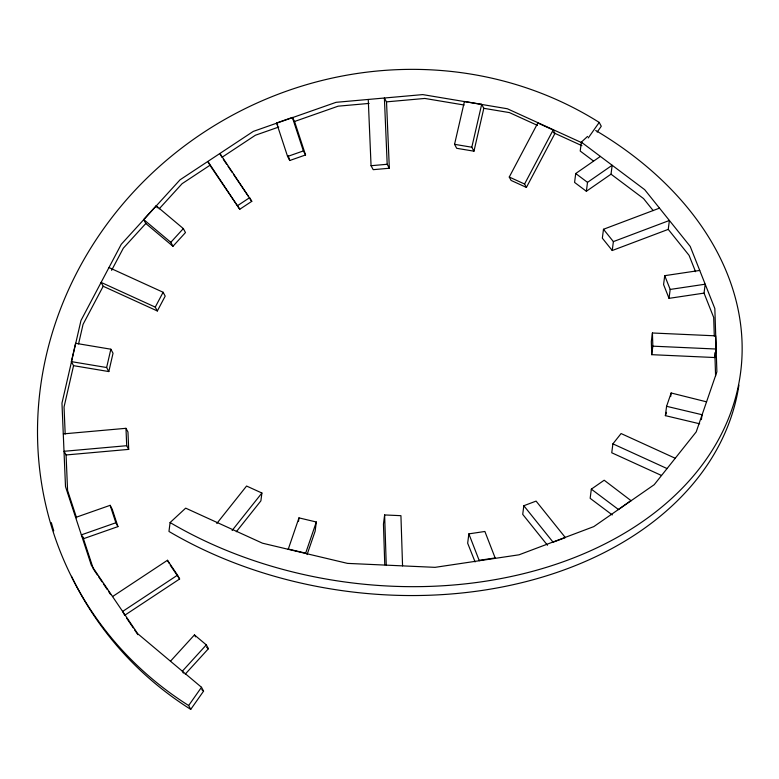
<?xml version="1.0" encoding="UTF-8"?>
<svg xmlns="http://www.w3.org/2000/svg" width="779" height="779" viewBox="0 0 779 779"><rect width="100%" height="100%" fill="white"/><g stroke="black" fill="none" stroke-linecap="round" stroke-linejoin="round"><path stroke-width="1.17" d="M587.551 136.413L581.358 142.148L644.681 189.667L690.213 246.427L714.84 308.552L716.884 371.797L696.222 431.878L654.233 484.674L593.812 526.604L519.048 554.804L435.052 567.346L347.541 563.392L262.484 543.197L185.675 508.142L170.104 522.543L168.965 531.453A361.183 258.482 7.3 0 0 738.911 385.167M216.796 523.488L246.573 486.038L261.9 493.029L260.887 500.858L236.319 531.755M288.22 549.312L298.97 517.879L316.323 521.998L315.144 531.171L307.101 554.541M298.532 521.317L298.97 517.879M305.563 553.421L316.323 521.998M402.558 565.875L400.932 515.679L384.631 514.948L383.453 524.121L384.768 564.756M495.308 558.348L484.879 531.473L468.861 533.868L467.663 543.206L475.093 561.932M479.289 560.744L468.861 533.868M523.829 505.727L553.1 542.213L565.359 537.588L536.088 501.101L523.829 505.727L522.719 514.364L547.481 545.242M600.375 156.413L575.72 173.522L574.581 182.422L586.373 191.274L611.018 174.175L612.167 165.265L587.512 182.364L586.373 191.274M581.358 142.148L580.209 151.048L593.52 161.039M659.501 208.139L603.482 229.269L602.342 238.179L612.236 250.507L668.246 229.377L669.395 220.476L613.375 241.607L612.236 250.507M631.107 500.722L604.183 480.224L591.329 489.144L590.151 498.326L612.284 514.938M675.227 458.256L621.087 433.552L612.898 443.855L611.749 452.774L661.478 475.463M618.244 509.641L631.136 500.449M652.422 332.993L651.322 341.494L651.75 354.679L714.995 357.542L716.086 349.031L715.658 335.846L652.422 332.993L652.841 346.168L651.75 354.679M699.727 270.44L664.721 275.669L663.581 284.569L669.034 298.347L704.041 293.118L705.19 284.208L670.183 289.437L669.034 298.347M699.649 423.786L665.373 415.645L666.581 406.307L671.157 392.986L706.553 401.837M670.709 396.492L671.157 392.986M701.402 419.608L702.025 414.72L666.581 406.307M71.376 361.631L75.582 343.305L110.852 349.206L113.033 353.247L108.817 371.564L73.557 365.672L71.376 361.631L106.635 367.522L108.817 371.564M73.557 365.672L64.044 406.989L65.193 434.039M78.562 343.899L83.061 324.346L103.188 286.263L101.114 282.407L155.255 307.121L157.339 310.977L165.197 296.117L163.113 292.261L108.963 267.548M106.635 367.522L110.852 349.206M454.556 144.329L464.42 101.465L481.675 104.347L483.817 108.32L473.963 151.184L456.698 148.302L454.556 144.329L471.811 147.221L473.963 151.184M471.811 147.221L481.675 104.347M665.373 415.645L666.522 412.315M111.601 270.352L123.325 248.18L145.819 223.495L143.677 219.522L156.19 205.792L183.328 228.598L185.47 232.57L172.967 246.291L145.819 223.495M155.255 307.121L163.113 292.261M509.262 177.037L537.822 123.004L553.148 130.005L554.969 133.384L526.409 187.418L511.082 180.426L509.262 177.037L524.579 184.029L526.409 187.418M524.579 184.029L553.148 130.005M201.498 687.282L203.582 691.139L190.738 709.377L188.654 705.521L201.498 687.282L137.727 633.707L91.347 565.272L65.504 486.622L61.969 403.142L80.977 320.49L121.242 244.324L180.017 179.832L253.292 131.398L336.07 102.322L422.724 94.6L507.333 108.748L581.952 142.791M588.252 137.961L599.207 122.41L601.281 126.266L597.172 132.099M232.113 530.48L261.9 493.029M159.15 208.869L182.101 183.678L209.94 165.275L207.925 161.535L239.766 209.269L251.783 201.323L219.951 153.59L221.966 157.329L255.366 135.244L278.775 127.026M172.967 246.291L170.815 242.327L183.328 228.598M170.474 661.215L194.448 634.914L206.318 644.885L208.402 648.741L185.227 674.166M206.318 644.885L182.354 671.196L183.386 673.124M237.751 205.539L249.767 197.593M112.556 596.568L167.456 560.276L177.534 575.145L179.618 578.992L124.708 615.283L122.634 611.437L177.534 575.145M276.584 122.985L292.368 117.444L294.55 121.485L305.553 154.963L289.769 160.503L287.587 156.462L276.584 122.985L277.733 125.107M294.55 121.485L338.154 106.178L369.139 103.412M287.587 156.462L303.372 150.922L305.553 154.963M75.631 517.441L110.131 505.328L112.205 509.174L117.941 526.614L83.441 538.727L81.357 534.871L115.857 522.758L117.941 526.614M479.348 560.305L495.356 557.91M386.472 101.864L424.808 98.446L464.177 105.029M371.057 165.713L387.192 164.272L389.334 168.245L373.199 169.676L371.057 165.713L368.253 99.459M63.352 433.893L125.974 428.314L127.96 431.985L128.701 449.386L66.079 454.965L64.092 451.294L126.714 445.705L128.701 449.386M652.841 346.168L716.086 349.031M483.817 108.32L509.417 112.595L537.491 125.409M288.249 549.039L305.602 553.158M553.265 132.605L581.913 145.683M612.898 443.855L667.038 468.559M103.188 286.263L157.339 310.977M611.018 174.175L643.542 198.577L653.172 210.583M575.72 173.522L587.512 182.364M591.329 489.144L618.283 509.378M143.677 219.522L170.815 242.327M206.571 647.203L208.402 648.741M201.761 689.6L203.582 691.139M668.246 229.377L689.064 255.337L695.559 271.705M603.482 229.269L613.375 241.607M223.32 159.325L226.708 164.33M228.062 166.326L232.132 172.325M233.486 174.33L248.394 196.327M249.747 198.324L251.783 201.323M209.94 165.275L239.766 209.269M170.212 565.116L179.618 578.992M94.084 570.101L97.404 574.99M98.729 576.947L102.039 581.835M103.364 583.792L107.346 589.654M108.67 591.612L110.657 594.552M126.685 618.195L133.248 627.874M134.563 629.812L137.844 634.661M156.19 205.792L157.29 207.837M167.456 560.276L169.014 563.159M194.448 634.914L195.49 636.832M704.041 293.118L713.691 317.452L714.304 336.168M664.721 275.669L670.183 289.437M292.368 117.444L303.372 150.922M288.249 155.888L289.769 160.503M110.131 505.328L115.857 522.758M76.585 517.869L67.578 490.478L66.079 454.965M82.72 536.546L93.422 569.118M389.334 168.245L386.53 101.981L384.388 98.018L387.192 164.272M125.974 428.314L126.714 445.705M714.84 352.741L715.589 376.072M384.631 514.948L386.257 565.145M595.711 130.492A361.183 258.482 7.3 0 1 672.443 497.732A361.183 258.482 7.3 0 1 170.104 522.543M190.738 709.377A361.183 339.605 -28.4 0 1 71.493 576.304M53.732 530.869A361.183 339.605 -28.4 0 1 51.336 522.621M188.654 705.521A361.183 339.605 -28.4 0 1 102.546 230.272A361.183 339.605 -28.4 0 1 599.207 122.41"/></g></svg>
